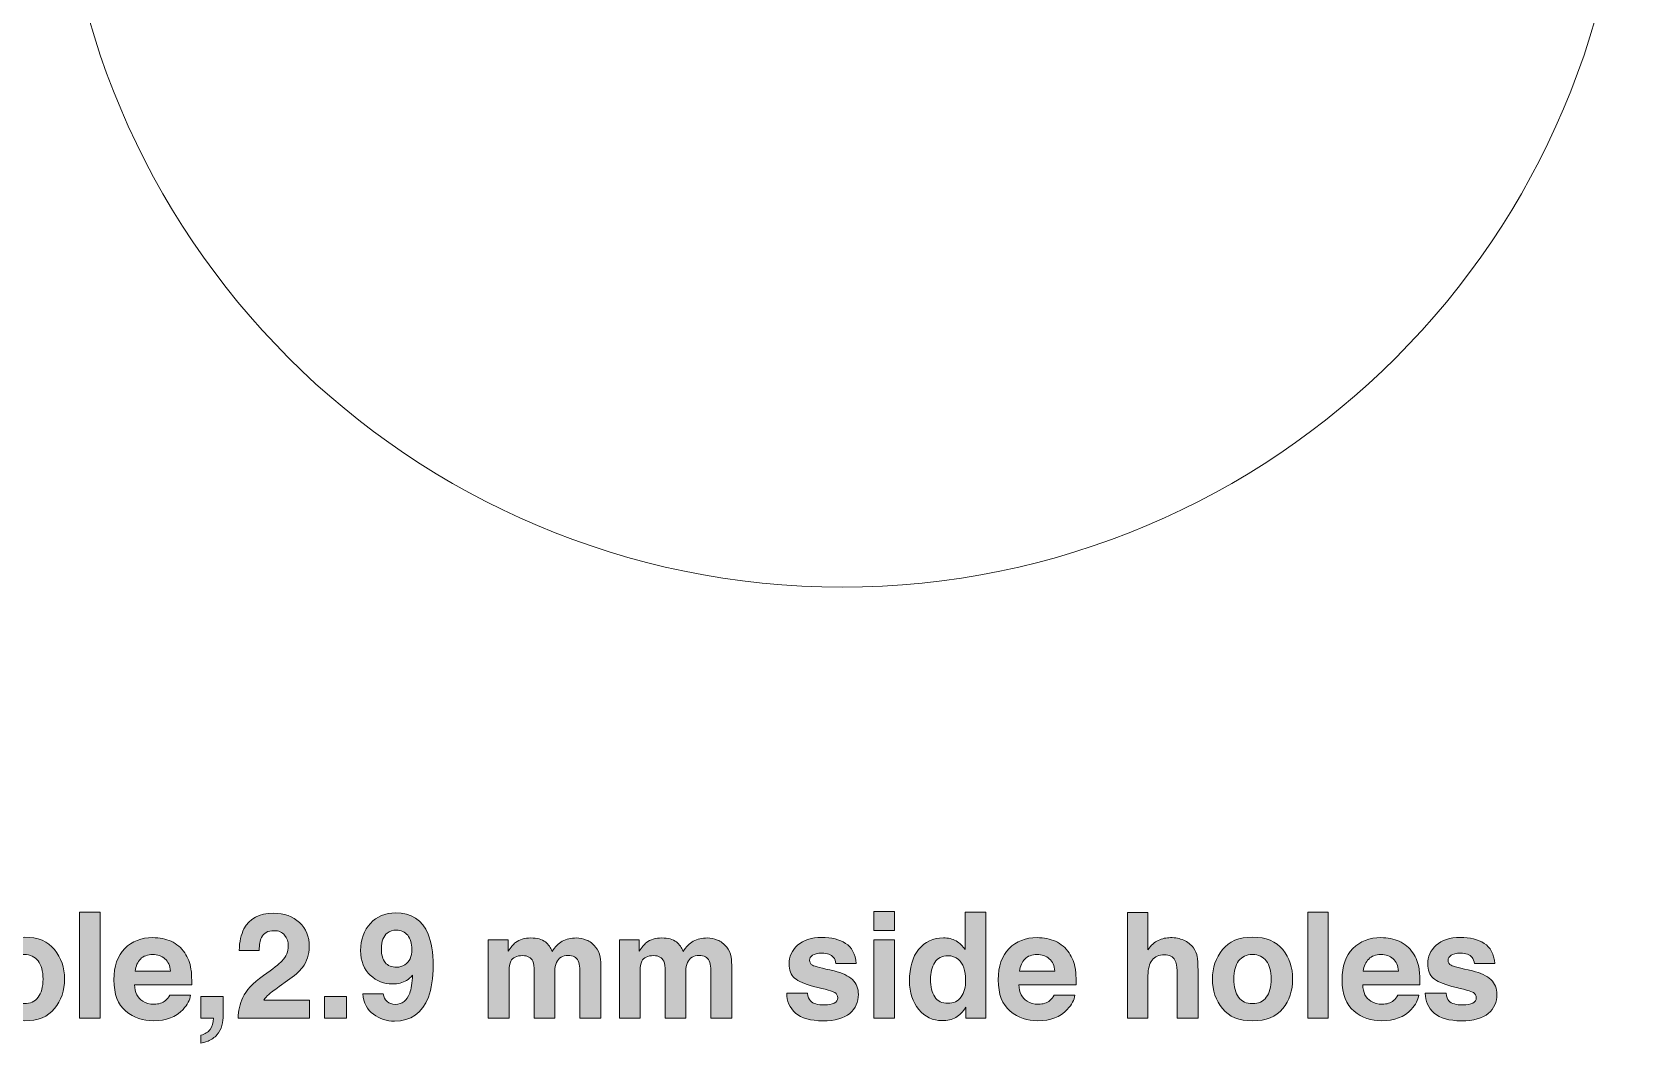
# Model space of a CAD drawing. Header units: millimetres. Extents: x 5 to 208, y 122 to 281.
# Drawn here: x 124.85 to 155.37, y 122.3 to 141.67 of the extents above; entities that cross this region are included whole.
import ezdxf

# ---------------------------------------------------------------- set-up
doc = ezdxf.new("R2010")
doc.units = ezdxf.units.MM
doc.header["$MEASUREMENT"] = 0
doc.layers.get('0').update_dxf_attribs({"lineweight": 0})

# ---------------------------------------------------------------- blocks, each defined once
blk = doc.blocks.new('Block_13')
h = blk.add_hatch(color=7)
h.dxf.hatch_style = 2
edge = h.paths.add_edge_path()
edge.add_spline(control_points=[(126.157, 122.781), (126.157, 122.781), (125.764, 122.781), (125.764, 122.781), (125.764, 122.781), (125.764, 124.812), (125.764, 124.812), (125.764, 124.812), (126.157, 124.812), (126.157, 124.812), (126.157, 124.812), (126.157, 122.781), (126.157, 122.781)], knot_values=[0, 0, 0, 0, 1, 1, 1, 2, 2, 2, 3, 3, 3, 4, 4, 4, 4], degree=3, periodic=0)
h = blk.add_hatch(color=7)
h.dxf.hatch_style = 2
edge = h.paths.add_edge_path()
edge.add_spline(control_points=[(128.891, 123.174), (128.947, 123.307), (129.079, 123.448), (129.288, 123.597), (129.469, 123.726), (129.586, 123.819), (129.639, 123.875), (129.721, 123.962), (129.762, 124.058), (129.762, 124.162), (129.762, 124.246), (129.739, 124.316), (129.692, 124.372), (129.645, 124.428), (129.578, 124.456), (129.49, 124.456), (129.371, 124.456), (129.29, 124.412), (129.247, 124.323), (129.222, 124.271), (129.207, 124.189), (129.202, 124.078), (129.202, 124.078), (128.821, 124.078), (128.821, 124.078), (128.827, 124.247), (128.858, 124.385), (128.913, 124.49), (129.018, 124.689), (129.204, 124.789), (129.472, 124.789), (129.683, 124.789), (129.852, 124.73), (129.977, 124.613), (130.102, 124.496), (130.164, 124.341), (130.164, 124.148), (130.164, 124), (130.12, 123.868), (130.032, 123.754), (129.974, 123.677), (129.878, 123.592), (129.746, 123.499), (129.746, 123.499), (129.589, 123.387), (129.589, 123.387), (129.49, 123.317), (129.423, 123.267), (129.386, 123.236), (129.35, 123.204), (129.32, 123.168), (129.295, 123.127), (129.295, 123.127), (130.167, 123.127), (130.167, 123.127), (130.167, 123.127), (130.167, 122.781), (130.167, 122.781), (130.167, 122.781), (128.799, 122.781), (128.799, 122.781), (128.802, 122.924), (128.833, 123.055), (128.891, 123.174)], knot_values=[0, 0, 0, 0, 1, 1, 1, 2, 2, 2, 3, 3, 3, 4, 4, 4, 5, 5, 5, 6, 6, 6, 7, 7, 7, 8, 8, 8, 9, 9, 9, 10, 10, 10, 11, 11, 11, 12, 12, 12, 13, 13, 13, 14, 14, 14, 15, 15, 15, 16, 16, 16, 17, 17, 17, 18, 18, 18, 19, 19, 19, 20, 20, 20, 21, 21, 21, 21], degree=3, periodic=0)
h = blk.add_hatch(color=7)
h.dxf.hatch_style = 2
edge = h.paths.add_edge_path()
edge.add_spline(control_points=[(131.994, 123.803), (132.084, 123.86), (132.128, 123.959), (132.128, 124.1), (132.128, 124.213), (132.101, 124.302), (132.049, 124.368), (131.996, 124.434), (131.924, 124.468), (131.832, 124.468), (131.765, 124.468), (131.707, 124.449), (131.659, 124.411), (131.584, 124.352), (131.546, 124.253), (131.546, 124.112), (131.546, 123.993), (131.571, 123.905), (131.619, 123.845), (131.667, 123.786), (131.741, 123.756), (131.841, 123.756), (131.895, 123.756), (131.946, 123.772), (131.994, 123.803)], knot_values=[0, 0, 0, 0, 1, 1, 1, 2, 2, 2, 3, 3, 3, 4, 4, 4, 5, 5, 5, 6, 6, 6, 7, 7, 7, 8, 8, 8, 8], degree=3, periodic=0)
edge = h.paths.add_edge_path()
edge.add_spline(control_points=[(131.334, 124.596), (131.457, 124.729), (131.618, 124.795), (131.815, 124.795), (132.119, 124.795), (132.328, 124.661), (132.441, 124.392), (132.505, 124.239), (132.537, 124.038), (132.537, 123.79), (132.537, 123.548), (132.507, 123.346), (132.445, 123.185), (132.327, 122.877), (132.111, 122.723), (131.797, 122.723), (131.647, 122.723), (131.513, 122.767), (131.394, 122.856), (131.274, 122.944), (131.206, 123.074), (131.188, 123.244), (131.188, 123.244), (131.58, 123.244), (131.58, 123.244), (131.589, 123.185), (131.614, 123.137), (131.654, 123.1), (131.694, 123.064), (131.748, 123.045), (131.815, 123.045), (131.945, 123.045), (132.036, 123.117), (132.088, 123.26), (132.117, 123.339), (132.135, 123.455), (132.142, 123.606), (132.106, 123.561), (132.068, 123.527), (132.027, 123.503), (131.954, 123.459), (131.863, 123.437), (131.756, 123.437), (131.597, 123.437), (131.456, 123.492), (131.333, 123.601), (131.21, 123.711), (131.148, 123.869), (131.148, 124.076), (131.148, 124.29), (131.21, 124.463), (131.334, 124.596)], knot_values=[0, 0, 0, 0, 1, 1, 1, 2, 2, 2, 3, 3, 3, 4, 4, 4, 5, 5, 5, 6, 6, 6, 7, 7, 7, 8, 8, 8, 9, 9, 9, 10, 10, 10, 11, 11, 11, 12, 12, 12, 13, 13, 13, 14, 14, 14, 15, 15, 15, 16, 16, 16, 17, 17, 17, 17], degree=3, periodic=0)
h = blk.add_hatch(color=7)
h.dxf.hatch_style = 2
edge = h.paths.add_edge_path()
edge.add_spline(control_points=[(140.979, 124.283), (140.979, 124.283), (141.377, 124.283), (141.377, 124.283), (141.377, 124.283), (141.377, 122.781), (141.377, 122.781), (141.377, 122.781), (140.979, 122.781), (140.979, 122.781), (140.979, 122.781), (140.979, 124.283), (140.979, 124.283)], knot_values=[0, 0, 0, 0, 1, 1, 1, 2, 2, 2, 3, 3, 3, 4, 4, 4, 4], degree=3, periodic=0)
edge = h.paths.add_edge_path()
edge.add_spline(control_points=[(141.377, 124.462), (141.377, 124.462), (140.979, 124.462), (140.979, 124.462), (140.979, 124.462), (140.979, 124.824), (140.979, 124.824), (140.979, 124.824), (141.377, 124.824), (141.377, 124.824), (141.377, 124.824), (141.377, 124.462), (141.377, 124.462)], knot_values=[0, 0, 0, 0, 1, 1, 1, 2, 2, 2, 3, 3, 3, 4, 4, 4, 4], degree=3, periodic=0)
h = blk.add_hatch(color=7)
h.dxf.hatch_style = 2
edge = h.paths.add_edge_path()
edge.add_spline(control_points=[(142.651, 123.189), (142.709, 123.271), (142.738, 123.378), (142.738, 123.51), (142.738, 123.693), (142.691, 123.825), (142.598, 123.904), (142.542, 123.951), (142.475, 123.976), (142.4, 123.976), (142.285, 123.976), (142.201, 123.932), (142.147, 123.845), (142.093, 123.759), (142.066, 123.651), (142.066, 123.522), (142.066, 123.383), (142.094, 123.272), (142.148, 123.189), (142.203, 123.106), (142.286, 123.065), (142.397, 123.065), (142.508, 123.065), (142.593, 123.106), (142.651, 123.189)], knot_values=[0, 0, 0, 0, 1, 1, 1, 2, 2, 2, 3, 3, 3, 4, 4, 4, 5, 5, 5, 6, 6, 6, 7, 7, 7, 8, 8, 8, 8], degree=3, periodic=0)
edge = h.paths.add_edge_path()
edge.add_spline(control_points=[(142.554, 124.259), (142.625, 124.219), (142.682, 124.163), (142.727, 124.093), (142.727, 124.093), (142.727, 124.809), (142.727, 124.809), (142.727, 124.809), (143.125, 124.809), (143.125, 124.809), (143.125, 124.809), (143.125, 122.781), (143.125, 122.781), (143.125, 122.781), (142.743, 122.781), (142.743, 122.781), (142.743, 122.781), (142.743, 122.989), (142.743, 122.989), (142.687, 122.9), (142.623, 122.835), (142.552, 122.795), (142.48, 122.754), (142.391, 122.734), (142.284, 122.734), (142.109, 122.734), (141.961, 122.805), (141.841, 122.947), (141.721, 123.089), (141.661, 123.271), (141.661, 123.493), (141.661, 123.75), (141.72, 123.951), (141.838, 124.098), (141.957, 124.245), (142.114, 124.319), (142.312, 124.319), (142.403, 124.319), (142.484, 124.299), (142.554, 124.259)], knot_values=[0, 0, 0, 0, 1, 1, 1, 2, 2, 2, 3, 3, 3, 4, 4, 4, 5, 5, 5, 6, 6, 6, 7, 7, 7, 8, 8, 8, 9, 9, 9, 10, 10, 10, 11, 11, 11, 12, 12, 12, 13, 13, 13, 13], degree=3, periodic=0)
h = blk.add_hatch(color=7)
h.dxf.hatch_style = 2
edge = h.paths.add_edge_path()
edge.add_spline(control_points=[(146.915, 124.275), (146.99, 124.242), (147.052, 124.193), (147.101, 124.127), (147.142, 124.071), (147.167, 124.013), (147.176, 123.954), (147.186, 123.895), (147.19, 123.798), (147.19, 123.663), (147.19, 123.663), (147.19, 122.781), (147.19, 122.781), (147.19, 122.781), (146.789, 122.781), (146.789, 122.781), (146.789, 122.781), (146.789, 123.695), (146.789, 123.695), (146.789, 123.776), (146.775, 123.842), (146.748, 123.891), (146.712, 123.961), (146.645, 123.996), (146.545, 123.996), (146.442, 123.996), (146.364, 123.961), (146.311, 123.892), (146.257, 123.823), (146.231, 123.723), (146.231, 123.595), (146.231, 123.595), (146.231, 122.781), (146.231, 122.781), (146.231, 122.781), (145.838, 122.781), (145.838, 122.781), (145.838, 122.781), (145.838, 124.805), (145.838, 124.805), (145.838, 124.805), (146.231, 124.805), (146.231, 124.805), (146.231, 124.805), (146.231, 124.089), (146.231, 124.089), (146.288, 124.176), (146.353, 124.237), (146.428, 124.271), (146.502, 124.306), (146.581, 124.323), (146.663, 124.323), (146.756, 124.323), (146.839, 124.307), (146.915, 124.275)], knot_values=[0, 0, 0, 0, 1, 1, 1, 2, 2, 2, 3, 3, 3, 4, 4, 4, 5, 5, 5, 6, 6, 6, 7, 7, 7, 8, 8, 8, 9, 9, 9, 10, 10, 10, 11, 11, 11, 12, 12, 12, 13, 13, 13, 14, 14, 14, 15, 15, 15, 16, 16, 16, 17, 17, 17, 18, 18, 18, 18], degree=3, periodic=0)
h = blk.add_hatch(color=7)
h.dxf.hatch_style = 2
edge = h.paths.add_edge_path()
edge.add_spline(control_points=[(149.684, 122.781), (149.684, 122.781), (149.291, 122.781), (149.291, 122.781), (149.291, 122.781), (149.291, 124.812), (149.291, 124.812), (149.291, 124.812), (149.684, 124.812), (149.684, 124.812), (149.684, 124.812), (149.684, 122.781), (149.684, 122.781)], knot_values=[0, 0, 0, 0, 1, 1, 1, 2, 2, 2, 3, 3, 3, 4, 4, 4, 4], degree=3, periodic=0)
h = blk.add_hatch(color=7)
h.dxf.hatch_style = 2
edge = h.paths.add_edge_path()
edge.add_spline(control_points=[(124.97, 123.181), (125.032, 123.263), (125.063, 123.379), (125.063, 123.53), (125.063, 123.68), (125.032, 123.796), (124.97, 123.877), (124.909, 123.958), (124.821, 123.999), (124.706, 123.999), (124.591, 123.999), (124.503, 123.958), (124.441, 123.877), (124.379, 123.796), (124.348, 123.68), (124.348, 123.53), (124.348, 123.379), (124.379, 123.263), (124.441, 123.181), (124.503, 123.1), (124.591, 123.059), (124.706, 123.059), (124.821, 123.059), (124.909, 123.1), (124.97, 123.181)], knot_values=[0, 0, 0, 0, 1, 1, 1, 2, 2, 2, 3, 3, 3, 4, 4, 4, 5, 5, 5, 6, 6, 6, 7, 7, 7, 8, 8, 8, 8], degree=3, periodic=0)
edge = h.paths.add_edge_path()
edge.add_spline(control_points=[(125.285, 122.964), (125.158, 122.808), (124.965, 122.73), (124.707, 122.73), (124.449, 122.73), (124.257, 122.808), (124.13, 122.964), (124.003, 123.121), (123.94, 123.309), (123.94, 123.53), (123.94, 123.746), (124.003, 123.934), (124.13, 124.093), (124.257, 124.252), (124.449, 124.331), (124.707, 124.331), (124.965, 124.331), (125.158, 124.252), (125.285, 124.093), (125.411, 123.934), (125.475, 123.746), (125.475, 123.53), (125.475, 123.309), (125.411, 123.121), (125.285, 122.964)], knot_values=[0, 0, 0, 0, 1, 1, 1, 2, 2, 2, 3, 3, 3, 4, 4, 4, 5, 5, 5, 6, 6, 6, 7, 7, 7, 8, 8, 8, 8], degree=3, periodic=0)
h = blk.add_hatch(color=7)
h.dxf.hatch_style = 2
edge = h.paths.add_edge_path()
edge.add_spline(control_points=[(126.931, 123.913), (126.876, 123.856), (126.841, 123.778), (126.827, 123.681), (126.827, 123.681), (127.503, 123.681), (127.503, 123.681), (127.496, 123.785), (127.461, 123.864), (127.399, 123.918), (127.336, 123.972), (127.258, 123.999), (127.166, 123.999), (127.065, 123.999), (126.987, 123.97), (126.931, 123.913)], knot_values=[0, 0, 0, 0, 1, 1, 1, 2, 2, 2, 3, 3, 3, 4, 4, 4, 5, 5, 5, 5], degree=3, periodic=0)
edge = h.paths.add_edge_path()
edge.add_spline(control_points=[(127.519, 124.252), (127.624, 124.205), (127.71, 124.131), (127.779, 124.03), (127.84, 123.941), (127.88, 123.837), (127.898, 123.72), (127.909, 123.651), (127.913, 123.551), (127.911, 123.422), (127.911, 123.422), (126.817, 123.422), (126.817, 123.422), (126.823, 123.271), (126.876, 123.165), (126.974, 123.105), (127.034, 123.067), (127.106, 123.048), (127.191, 123.048), (127.28, 123.048), (127.353, 123.071), (127.409, 123.117), (127.439, 123.142), (127.466, 123.176), (127.49, 123.22), (127.49, 123.22), (127.891, 123.22), (127.891, 123.22), (127.88, 123.131), (127.831, 123.041), (127.745, 122.949), (127.61, 122.803), (127.422, 122.73), (127.18, 122.73), (126.98, 122.73), (126.804, 122.791), (126.651, 122.914), (126.498, 123.038), (126.422, 123.238), (126.422, 123.516), (126.422, 123.776), (126.49, 123.976), (126.629, 124.114), (126.766, 124.253), (126.946, 124.323), (127.166, 124.323), (127.296, 124.323), (127.414, 124.299), (127.519, 124.252)], knot_values=[0, 0, 0, 0, 1, 1, 1, 2, 2, 2, 3, 3, 3, 4, 4, 4, 5, 5, 5, 6, 6, 6, 7, 7, 7, 8, 8, 8, 9, 9, 9, 10, 10, 10, 11, 11, 11, 12, 12, 12, 13, 13, 13, 14, 14, 14, 15, 15, 15, 16, 16, 16, 16], degree=3, periodic=0)
h = blk.add_hatch(color=7)
h.dxf.hatch_style = 2
edge = h.paths.add_edge_path()
edge.add_spline(control_points=[(135.475, 124.277), (135.54, 124.252), (135.598, 124.206), (135.65, 124.142), (135.693, 124.09), (135.721, 124.026), (135.736, 123.949), (135.745, 123.899), (135.75, 123.825), (135.75, 123.728), (135.75, 123.728), (135.747, 122.781), (135.747, 122.781), (135.747, 122.781), (135.344, 122.781), (135.344, 122.781), (135.344, 122.781), (135.344, 123.737), (135.344, 123.737), (135.344, 123.794), (135.335, 123.841), (135.317, 123.878), (135.282, 123.947), (135.218, 123.982), (135.124, 123.982), (135.015, 123.982), (134.941, 123.937), (134.899, 123.847), (134.878, 123.8), (134.868, 123.742), (134.868, 123.675), (134.868, 123.675), (134.868, 122.781), (134.868, 122.781), (134.868, 122.781), (134.472, 122.781), (134.472, 122.781), (134.472, 122.781), (134.472, 123.675), (134.472, 123.675), (134.472, 123.764), (134.463, 123.829), (134.445, 123.869), (134.411, 123.942), (134.347, 123.978), (134.25, 123.978), (134.138, 123.978), (134.063, 123.942), (134.024, 123.869), (134.003, 123.828), (133.993, 123.766), (133.993, 123.685), (133.993, 123.685), (133.993, 122.781), (133.993, 122.781), (133.993, 122.781), (133.594, 122.781), (133.594, 122.781), (133.594, 122.781), (133.594, 124.28), (133.594, 124.28), (133.594, 124.28), (133.976, 124.28), (133.976, 124.28), (133.976, 124.28), (133.976, 124.061), (133.976, 124.061), (134.025, 124.139), (134.071, 124.195), (134.114, 124.228), (134.19, 124.286), (134.289, 124.316), (134.41, 124.316), (134.525, 124.316), (134.618, 124.29), (134.688, 124.24), (134.745, 124.193), (134.789, 124.133), (134.818, 124.06), (134.869, 124.148), (134.933, 124.213), (135.01, 124.254), (135.09, 124.295), (135.18, 124.316), (135.28, 124.316), (135.346, 124.316), (135.411, 124.303), (135.475, 124.277)], knot_values=[0, 0, 0, 0, 1, 1, 1, 2, 2, 2, 3, 3, 3, 4, 4, 4, 5, 5, 5, 6, 6, 6, 7, 7, 7, 8, 8, 8, 9, 9, 9, 10, 10, 10, 11, 11, 11, 12, 12, 12, 13, 13, 13, 14, 14, 14, 15, 15, 15, 16, 16, 16, 17, 17, 17, 18, 18, 18, 19, 19, 19, 20, 20, 20, 21, 21, 21, 22, 22, 22, 23, 23, 23, 24, 24, 24, 25, 25, 25, 26, 26, 26, 27, 27, 27, 28, 28, 28, 29, 29, 29, 29], degree=3, periodic=0)
h = blk.add_hatch(color=7)
h.dxf.hatch_style = 2
edge = h.paths.add_edge_path()
edge.add_spline(control_points=[(137.985, 124.277), (138.049, 124.252), (138.107, 124.206), (138.16, 124.142), (138.202, 124.09), (138.23, 124.026), (138.245, 123.949), (138.254, 123.899), (138.259, 123.825), (138.259, 123.728), (138.259, 123.728), (138.256, 122.781), (138.256, 122.781), (138.256, 122.781), (137.854, 122.781), (137.854, 122.781), (137.854, 122.781), (137.854, 123.737), (137.854, 123.737), (137.854, 123.794), (137.844, 123.841), (137.826, 123.878), (137.791, 123.947), (137.727, 123.982), (137.633, 123.982), (137.525, 123.982), (137.45, 123.937), (137.409, 123.847), (137.388, 123.8), (137.377, 123.742), (137.377, 123.675), (137.377, 123.675), (137.377, 122.781), (137.377, 122.781), (137.377, 122.781), (136.981, 122.781), (136.981, 122.781), (136.981, 122.781), (136.981, 123.675), (136.981, 123.675), (136.981, 123.764), (136.972, 123.829), (136.954, 123.869), (136.921, 123.942), (136.856, 123.978), (136.76, 123.978), (136.648, 123.978), (136.572, 123.942), (136.534, 123.869), (136.513, 123.828), (136.502, 123.766), (136.502, 123.685), (136.502, 123.685), (136.502, 122.781), (136.502, 122.781), (136.502, 122.781), (136.104, 122.781), (136.104, 122.781), (136.104, 122.781), (136.104, 124.28), (136.104, 124.28), (136.104, 124.28), (136.485, 124.28), (136.485, 124.28), (136.485, 124.28), (136.485, 124.061), (136.485, 124.061), (136.534, 124.139), (136.58, 124.195), (136.623, 124.228), (136.699, 124.286), (136.798, 124.316), (136.919, 124.316), (137.034, 124.316), (137.127, 124.29), (137.198, 124.24), (137.255, 124.193), (137.298, 124.133), (137.327, 124.06), (137.379, 124.148), (137.443, 124.213), (137.519, 124.254), (137.6, 124.295), (137.69, 124.316), (137.789, 124.316), (137.855, 124.316), (137.92, 124.303), (137.985, 124.277)], knot_values=[0, 0, 0, 0, 1, 1, 1, 2, 2, 2, 3, 3, 3, 4, 4, 4, 5, 5, 5, 6, 6, 6, 7, 7, 7, 8, 8, 8, 9, 9, 9, 10, 10, 10, 11, 11, 11, 12, 12, 12, 13, 13, 13, 14, 14, 14, 15, 15, 15, 16, 16, 16, 17, 17, 17, 18, 18, 18, 19, 19, 19, 20, 20, 20, 21, 21, 21, 22, 22, 22, 23, 23, 23, 24, 24, 24, 25, 25, 25, 26, 26, 26, 27, 27, 27, 28, 28, 28, 29, 29, 29, 29], degree=3, periodic=0)
h = blk.add_hatch(color=7)
h.dxf.hatch_style = 2
edge = h.paths.add_edge_path()
edge.add_spline(control_points=[(139.709, 123.26), (139.717, 123.19), (139.735, 123.141), (139.763, 123.112), (139.812, 123.059), (139.902, 123.033), (140.034, 123.033), (140.112, 123.033), (140.173, 123.044), (140.219, 123.067), (140.265, 123.09), (140.287, 123.125), (140.287, 123.171), (140.287, 123.215), (140.269, 123.248), (140.232, 123.271), (140.195, 123.294), (140.058, 123.334), (139.821, 123.39), (139.651, 123.432), (139.531, 123.485), (139.461, 123.548), (139.391, 123.611), (139.356, 123.701), (139.356, 123.818), (139.356, 123.957), (139.41, 124.076), (139.519, 124.176), (139.629, 124.276), (139.782, 124.326), (139.98, 124.326), (140.168, 124.326), (140.321, 124.288), (140.439, 124.213), (140.557, 124.138), (140.625, 124.009), (140.643, 123.825), (140.643, 123.825), (140.25, 123.825), (140.25, 123.825), (140.245, 123.876), (140.23, 123.916), (140.207, 123.945), (140.164, 123.998), (140.09, 124.025), (139.986, 124.025), (139.901, 124.025), (139.84, 124.012), (139.803, 123.985), (139.767, 123.958), (139.749, 123.927), (139.749, 123.891), (139.749, 123.846), (139.768, 123.814), (139.806, 123.794), (139.845, 123.772), (139.982, 123.736), (140.217, 123.685), (140.373, 123.648), (140.49, 123.592), (140.569, 123.518), (140.646, 123.443), (140.684, 123.349), (140.684, 123.236), (140.684, 123.087), (140.629, 122.965), (140.518, 122.871), (140.407, 122.777), (140.235, 122.73), (140.004, 122.73), (139.767, 122.73), (139.592, 122.779), (139.48, 122.879), (139.367, 122.979), (139.31, 123.106), (139.31, 123.26), (139.31, 123.26), (139.709, 123.26), (139.709, 123.26)], knot_values=[0, 0, 0, 0, 1, 1, 1, 2, 2, 2, 3, 3, 3, 4, 4, 4, 5, 5, 5, 6, 6, 6, 7, 7, 7, 8, 8, 8, 9, 9, 9, 10, 10, 10, 11, 11, 11, 12, 12, 12, 13, 13, 13, 14, 14, 14, 15, 15, 15, 16, 16, 16, 17, 17, 17, 18, 18, 18, 19, 19, 19, 20, 20, 20, 21, 21, 21, 22, 22, 22, 23, 23, 23, 24, 24, 24, 25, 25, 25, 26, 26, 26, 26], degree=3, periodic=0)
h = blk.add_hatch(color=7)
h.dxf.hatch_style = 2
edge = h.paths.add_edge_path()
edge.add_spline(control_points=[(143.873, 123.913), (143.818, 123.856), (143.782, 123.778), (143.768, 123.681), (143.768, 123.681), (144.445, 123.681), (144.445, 123.681), (144.438, 123.785), (144.403, 123.864), (144.34, 123.918), (144.278, 123.972), (144.2, 123.999), (144.107, 123.999), (144.007, 123.999), (143.929, 123.97), (143.873, 123.913)], knot_values=[0, 0, 0, 0, 1, 1, 1, 2, 2, 2, 3, 3, 3, 4, 4, 4, 5, 5, 5, 5], degree=3, periodic=0)
edge = h.paths.add_edge_path()
edge.add_spline(control_points=[(144.46, 124.252), (144.565, 124.205), (144.652, 124.131), (144.72, 124.03), (144.782, 123.941), (144.821, 123.837), (144.84, 123.72), (144.85, 123.651), (144.855, 123.551), (144.853, 123.422), (144.853, 123.422), (143.759, 123.422), (143.759, 123.422), (143.765, 123.271), (143.817, 123.165), (143.916, 123.105), (143.976, 123.067), (144.048, 123.048), (144.132, 123.048), (144.222, 123.048), (144.294, 123.071), (144.351, 123.117), (144.381, 123.142), (144.408, 123.176), (144.431, 123.22), (144.431, 123.22), (144.832, 123.22), (144.832, 123.22), (144.821, 123.131), (144.773, 123.041), (144.686, 122.949), (144.552, 122.803), (144.364, 122.73), (144.121, 122.73), (143.922, 122.73), (143.745, 122.791), (143.592, 122.914), (143.44, 123.038), (143.363, 123.238), (143.363, 123.516), (143.363, 123.776), (143.432, 123.976), (143.57, 124.114), (143.708, 124.253), (143.887, 124.323), (144.107, 124.323), (144.238, 124.323), (144.356, 124.299), (144.46, 124.252)], knot_values=[0, 0, 0, 0, 1, 1, 1, 2, 2, 2, 3, 3, 3, 4, 4, 4, 5, 5, 5, 6, 6, 6, 7, 7, 7, 8, 8, 8, 9, 9, 9, 10, 10, 10, 11, 11, 11, 12, 12, 12, 13, 13, 13, 14, 14, 14, 15, 15, 15, 16, 16, 16, 16], degree=3, periodic=0)
h = blk.add_hatch(color=7)
h.dxf.hatch_style = 2
edge = h.paths.add_edge_path()
edge.add_spline(control_points=[(148.498, 123.181), (148.559, 123.263), (148.59, 123.379), (148.59, 123.53), (148.59, 123.68), (148.559, 123.796), (148.498, 123.877), (148.436, 123.958), (148.348, 123.999), (148.233, 123.999), (148.118, 123.999), (148.03, 123.958), (147.968, 123.877), (147.906, 123.796), (147.875, 123.68), (147.875, 123.53), (147.875, 123.379), (147.906, 123.263), (147.968, 123.181), (148.03, 123.1), (148.118, 123.059), (148.233, 123.059), (148.348, 123.059), (148.436, 123.1), (148.498, 123.181)], knot_values=[0, 0, 0, 0, 1, 1, 1, 2, 2, 2, 3, 3, 3, 4, 4, 4, 5, 5, 5, 6, 6, 6, 7, 7, 7, 8, 8, 8, 8], degree=3, periodic=0)
edge = h.paths.add_edge_path()
edge.add_spline(control_points=[(148.812, 122.964), (148.685, 122.808), (148.493, 122.73), (148.235, 122.73), (147.976, 122.73), (147.784, 122.808), (147.657, 122.964), (147.53, 123.121), (147.467, 123.309), (147.467, 123.53), (147.467, 123.746), (147.53, 123.934), (147.657, 124.093), (147.784, 124.252), (147.976, 124.331), (148.235, 124.331), (148.493, 124.331), (148.685, 124.252), (148.812, 124.093), (148.939, 123.934), (149.002, 123.746), (149.002, 123.53), (149.002, 123.309), (148.939, 123.121), (148.812, 122.964)], knot_values=[0, 0, 0, 0, 1, 1, 1, 2, 2, 2, 3, 3, 3, 4, 4, 4, 5, 5, 5, 6, 6, 6, 7, 7, 7, 8, 8, 8, 8], degree=3, periodic=0)
h = blk.add_hatch(color=7)
h.dxf.hatch_style = 2
edge = h.paths.add_edge_path()
edge.add_spline(control_points=[(150.459, 123.913), (150.403, 123.856), (150.368, 123.778), (150.354, 123.681), (150.354, 123.681), (151.031, 123.681), (151.031, 123.681), (151.023, 123.785), (150.989, 123.864), (150.926, 123.918), (150.863, 123.972), (150.786, 123.999), (150.693, 123.999), (150.592, 123.999), (150.514, 123.97), (150.459, 123.913)], knot_values=[0, 0, 0, 0, 1, 1, 1, 2, 2, 2, 3, 3, 3, 4, 4, 4, 5, 5, 5, 5], degree=3, periodic=0)
edge = h.paths.add_edge_path()
edge.add_spline(control_points=[(151.046, 124.252), (151.151, 124.205), (151.237, 124.131), (151.306, 124.03), (151.367, 123.941), (151.407, 123.837), (151.425, 123.72), (151.436, 123.651), (151.44, 123.551), (151.438, 123.422), (151.438, 123.422), (150.344, 123.422), (150.344, 123.422), (150.351, 123.271), (150.403, 123.165), (150.501, 123.105), (150.561, 123.067), (150.634, 123.048), (150.718, 123.048), (150.807, 123.048), (150.88, 123.071), (150.936, 123.117), (150.966, 123.142), (150.993, 123.176), (151.017, 123.22), (151.017, 123.22), (151.418, 123.22), (151.418, 123.22), (151.407, 123.131), (151.359, 123.041), (151.272, 122.949), (151.138, 122.803), (150.949, 122.73), (150.707, 122.73), (150.507, 122.73), (150.331, 122.791), (150.178, 122.914), (150.025, 123.038), (149.949, 123.238), (149.949, 123.516), (149.949, 123.776), (150.018, 123.976), (150.156, 124.114), (150.294, 124.253), (150.473, 124.323), (150.693, 124.323), (150.824, 124.323), (150.941, 124.299), (151.046, 124.252)], knot_values=[0, 0, 0, 0, 1, 1, 1, 2, 2, 2, 3, 3, 3, 4, 4, 4, 5, 5, 5, 6, 6, 6, 7, 7, 7, 8, 8, 8, 9, 9, 9, 10, 10, 10, 11, 11, 11, 12, 12, 12, 13, 13, 13, 14, 14, 14, 15, 15, 15, 16, 16, 16, 16], degree=3, periodic=0)
h = blk.add_hatch(color=7)
h.dxf.hatch_style = 2
edge = h.paths.add_edge_path()
edge.add_spline(control_points=[(151.941, 123.26), (151.95, 123.19), (151.968, 123.141), (151.996, 123.112), (152.044, 123.059), (152.135, 123.033), (152.267, 123.033), (152.345, 123.033), (152.406, 123.044), (152.452, 123.067), (152.497, 123.09), (152.52, 123.125), (152.52, 123.171), (152.52, 123.215), (152.502, 123.248), (152.465, 123.271), (152.428, 123.294), (152.291, 123.334), (152.054, 123.39), (151.884, 123.432), (151.763, 123.485), (151.693, 123.548), (151.623, 123.611), (151.589, 123.701), (151.589, 123.818), (151.589, 123.957), (151.643, 124.076), (151.752, 124.176), (151.862, 124.276), (152.015, 124.326), (152.213, 124.326), (152.401, 124.326), (152.554, 124.288), (152.672, 124.213), (152.79, 124.138), (152.858, 124.009), (152.876, 123.825), (152.876, 123.825), (152.483, 123.825), (152.483, 123.825), (152.478, 123.876), (152.463, 123.916), (152.44, 123.945), (152.397, 123.998), (152.323, 124.025), (152.219, 124.025), (152.133, 124.025), (152.072, 124.012), (152.036, 123.985), (152, 123.958), (151.981, 123.927), (151.981, 123.891), (151.981, 123.846), (152.001, 123.814), (152.039, 123.794), (152.078, 123.772), (152.215, 123.736), (152.45, 123.685), (152.606, 123.648), (152.723, 123.592), (152.801, 123.518), (152.879, 123.443), (152.917, 123.349), (152.917, 123.236), (152.917, 123.087), (152.862, 122.965), (152.751, 122.871), (152.64, 122.777), (152.468, 122.73), (152.236, 122.73), (152, 122.73), (151.825, 122.779), (151.712, 122.879), (151.6, 122.979), (151.543, 123.106), (151.543, 123.26), (151.543, 123.26), (151.941, 123.26), (151.941, 123.26)], knot_values=[0, 0, 0, 0, 1, 1, 1, 2, 2, 2, 3, 3, 3, 4, 4, 4, 5, 5, 5, 6, 6, 6, 7, 7, 7, 8, 8, 8, 9, 9, 9, 10, 10, 10, 11, 11, 11, 12, 12, 12, 13, 13, 13, 14, 14, 14, 15, 15, 15, 16, 16, 16, 17, 17, 17, 18, 18, 18, 19, 19, 19, 20, 20, 20, 21, 21, 21, 22, 22, 22, 23, 23, 23, 24, 24, 24, 25, 25, 25, 26, 26, 26, 26], degree=3, periodic=0)
h = blk.add_hatch(color=7)
h.dxf.hatch_style = 2
edge = h.paths.add_edge_path()
edge.add_spline(control_points=[(128.089, 122.454), (128.168, 122.476), (128.226, 122.513), (128.263, 122.564), (128.301, 122.616), (128.322, 122.688), (128.327, 122.781), (128.327, 122.781), (128.089, 122.781), (128.089, 122.781), (128.089, 122.781), (128.089, 123.193), (128.089, 123.193), (128.089, 123.193), (128.513, 123.193), (128.513, 123.193), (128.513, 123.193), (128.513, 122.836), (128.513, 122.836), (128.513, 122.774), (128.505, 122.708), (128.489, 122.64), (128.472, 122.572), (128.441, 122.513), (128.396, 122.464), (128.348, 122.41), (128.291, 122.37), (128.225, 122.343), (128.159, 122.316), (128.114, 122.303), (128.089, 122.303), (128.089, 122.303), (128.089, 122.454), (128.089, 122.454)], knot_values=[0, 0, 0, 0, 1, 1, 1, 2, 2, 2, 3, 3, 3, 4, 4, 4, 5, 5, 5, 6, 6, 6, 7, 7, 7, 8, 8, 8, 9, 9, 9, 10, 10, 10, 11, 11, 11, 11], degree=3, periodic=0)
h = blk.add_hatch(color=7)
h.dxf.hatch_style = 2
edge = h.paths.add_edge_path()
edge.add_spline(control_points=[(130.456, 123.193), (130.456, 123.193), (130.874, 123.193), (130.874, 123.193), (130.874, 123.193), (130.874, 122.781), (130.874, 122.781), (130.874, 122.781), (130.456, 122.781), (130.456, 122.781), (130.456, 122.781), (130.456, 123.193), (130.456, 123.193)], knot_values=[0, 0, 0, 0, 1, 1, 1, 2, 2, 2, 3, 3, 3, 4, 4, 4, 4], degree=3, periodic=0)
for points, knots in [([(126.157, 122.781), (126.157, 122.781), (125.764, 122.781), (125.764, 122.781), (125.764, 122.781), (125.764, 124.812), (125.764, 124.812), (125.764, 124.812), (126.157, 124.812), (126.157, 124.812), (126.157, 124.812), (126.157, 122.781), (126.157, 122.781)], [0, 0, 0, 0, 1, 1, 1, 2, 2, 2, 3, 3, 3, 4, 4, 4, 4]), ([(128.891, 123.174), (128.947, 123.307), (129.079, 123.448), (129.288, 123.597), (129.469, 123.726), (129.586, 123.819), (129.639, 123.875), (129.721, 123.962), (129.762, 124.058), (129.762, 124.162), (129.762, 124.246), (129.739, 124.316), (129.692, 124.372), (129.645, 124.428), (129.578, 124.456), (129.49, 124.456), (129.371, 124.456), (129.29, 124.412), (129.247, 124.323), (129.222, 124.271), (129.207, 124.189), (129.202, 124.078), (129.202, 124.078), (128.821, 124.078), (128.821, 124.078), (128.827, 124.247), (128.858, 124.385), (128.913, 124.49), (129.018, 124.689), (129.204, 124.789), (129.472, 124.789), (129.683, 124.789), (129.852, 124.73), (129.977, 124.613), (130.102, 124.496), (130.164, 124.341), (130.164, 124.148), (130.164, 124), (130.12, 123.868), (130.032, 123.754), (129.974, 123.677), (129.878, 123.592), (129.746, 123.499), (129.746, 123.499), (129.589, 123.387), (129.589, 123.387), (129.49, 123.317), (129.423, 123.267), (129.386, 123.236), (129.35, 123.204), (129.32, 123.168), (129.295, 123.127), (129.295, 123.127), (130.167, 123.127), (130.167, 123.127), (130.167, 123.127), (130.167, 122.781), (130.167, 122.781), (130.167, 122.781), (128.799, 122.781), (128.799, 122.781), (128.802, 122.924), (128.833, 123.055), (128.891, 123.174)], [0, 0, 0, 0, 1, 1, 1, 2, 2, 2, 3, 3, 3, 4, 4, 4, 5, 5, 5, 6, 6, 6, 7, 7, 7, 8, 8, 8, 9, 9, 9, 10, 10, 10, 11, 11, 11, 12, 12, 12, 13, 13, 13, 14, 14, 14, 15, 15, 15, 16, 16, 16, 17, 17, 17, 18, 18, 18, 19, 19, 19, 20, 20, 20, 21, 21, 21, 21]), ([(131.334, 124.596), (131.457, 124.729), (131.618, 124.795), (131.815, 124.795), (132.119, 124.795), (132.328, 124.661), (132.441, 124.392), (132.505, 124.239), (132.537, 124.038), (132.537, 123.79), (132.537, 123.548), (132.507, 123.346), (132.445, 123.185), (132.327, 122.877), (132.111, 122.723), (131.797, 122.723), (131.647, 122.723), (131.513, 122.767), (131.394, 122.856), (131.274, 122.944), (131.206, 123.074), (131.188, 123.244), (131.188, 123.244), (131.58, 123.244), (131.58, 123.244), (131.589, 123.185), (131.614, 123.137), (131.654, 123.1), (131.694, 123.064), (131.748, 123.045), (131.815, 123.045), (131.945, 123.045), (132.036, 123.117), (132.088, 123.26), (132.117, 123.339), (132.135, 123.455), (132.142, 123.606), (132.106, 123.561), (132.068, 123.527), (132.027, 123.503), (131.954, 123.459), (131.863, 123.437), (131.756, 123.437), (131.597, 123.437), (131.456, 123.492), (131.333, 123.601), (131.21, 123.711), (131.148, 123.869), (131.148, 124.076), (131.148, 124.29), (131.21, 124.463), (131.334, 124.596)], [0, 0, 0, 0, 1, 1, 1, 2, 2, 2, 3, 3, 3, 4, 4, 4, 5, 5, 5, 6, 6, 6, 7, 7, 7, 8, 8, 8, 9, 9, 9, 10, 10, 10, 11, 11, 11, 12, 12, 12, 13, 13, 13, 14, 14, 14, 15, 15, 15, 16, 16, 16, 17, 17, 17, 17]), ([(141.377, 124.462), (141.377, 124.462), (140.979, 124.462), (140.979, 124.462), (140.979, 124.462), (140.979, 124.824), (140.979, 124.824), (140.979, 124.824), (141.377, 124.824), (141.377, 124.824), (141.377, 124.824), (141.377, 124.462), (141.377, 124.462)], [0, 0, 0, 0, 1, 1, 1, 2, 2, 2, 3, 3, 3, 4, 4, 4, 4]), ([(142.554, 124.259), (142.625, 124.219), (142.682, 124.163), (142.727, 124.093), (142.727, 124.093), (142.727, 124.809), (142.727, 124.809), (142.727, 124.809), (143.125, 124.809), (143.125, 124.809), (143.125, 124.809), (143.125, 122.781), (143.125, 122.781), (143.125, 122.781), (142.743, 122.781), (142.743, 122.781), (142.743, 122.781), (142.743, 122.989), (142.743, 122.989), (142.687, 122.9), (142.623, 122.835), (142.552, 122.795), (142.48, 122.754), (142.391, 122.734), (142.284, 122.734), (142.109, 122.734), (141.961, 122.805), (141.841, 122.947), (141.721, 123.089), (141.661, 123.271), (141.661, 123.493), (141.661, 123.75), (141.72, 123.951), (141.838, 124.098), (141.957, 124.245), (142.114, 124.319), (142.312, 124.319), (142.403, 124.319), (142.484, 124.299), (142.554, 124.259)], [0, 0, 0, 0, 1, 1, 1, 2, 2, 2, 3, 3, 3, 4, 4, 4, 5, 5, 5, 6, 6, 6, 7, 7, 7, 8, 8, 8, 9, 9, 9, 10, 10, 10, 11, 11, 11, 12, 12, 12, 13, 13, 13, 13]), ([(146.915, 124.275), (146.99, 124.242), (147.052, 124.193), (147.101, 124.127), (147.142, 124.071), (147.167, 124.013), (147.176, 123.954), (147.186, 123.895), (147.19, 123.798), (147.19, 123.663), (147.19, 123.663), (147.19, 122.781), (147.19, 122.781), (147.19, 122.781), (146.789, 122.781), (146.789, 122.781), (146.789, 122.781), (146.789, 123.695), (146.789, 123.695), (146.789, 123.776), (146.775, 123.842), (146.748, 123.891), (146.712, 123.961), (146.645, 123.996), (146.545, 123.996), (146.442, 123.996), (146.364, 123.961), (146.311, 123.892), (146.257, 123.823), (146.231, 123.723), (146.231, 123.595), (146.231, 123.595), (146.231, 122.781), (146.231, 122.781), (146.231, 122.781), (145.838, 122.781), (145.838, 122.781), (145.838, 122.781), (145.838, 124.805), (145.838, 124.805), (145.838, 124.805), (146.231, 124.805), (146.231, 124.805), (146.231, 124.805), (146.231, 124.089), (146.231, 124.089), (146.288, 124.176), (146.353, 124.237), (146.428, 124.271), (146.502, 124.306), (146.581, 124.323), (146.663, 124.323), (146.756, 124.323), (146.839, 124.307), (146.915, 124.275)], [0, 0, 0, 0, 1, 1, 1, 2, 2, 2, 3, 3, 3, 4, 4, 4, 5, 5, 5, 6, 6, 6, 7, 7, 7, 8, 8, 8, 9, 9, 9, 10, 10, 10, 11, 11, 11, 12, 12, 12, 13, 13, 13, 14, 14, 14, 15, 15, 15, 16, 16, 16, 17, 17, 17, 18, 18, 18, 18]), ([(149.684, 122.781), (149.684, 122.781), (149.291, 122.781), (149.291, 122.781), (149.291, 122.781), (149.291, 124.812), (149.291, 124.812), (149.291, 124.812), (149.684, 124.812), (149.684, 124.812), (149.684, 124.812), (149.684, 122.781), (149.684, 122.781)], [0, 0, 0, 0, 1, 1, 1, 2, 2, 2, 3, 3, 3, 4, 4, 4, 4]), ([(125.285, 122.964), (125.158, 122.808), (124.965, 122.73), (124.707, 122.73), (124.449, 122.73), (124.257, 122.808), (124.13, 122.964), (124.003, 123.121), (123.94, 123.309), (123.94, 123.53), (123.94, 123.746), (124.003, 123.934), (124.13, 124.093), (124.257, 124.252), (124.449, 124.331), (124.707, 124.331), (124.965, 124.331), (125.158, 124.252), (125.285, 124.093), (125.411, 123.934), (125.475, 123.746), (125.475, 123.53), (125.475, 123.309), (125.411, 123.121), (125.285, 122.964)], [0, 0, 0, 0, 1, 1, 1, 2, 2, 2, 3, 3, 3, 4, 4, 4, 5, 5, 5, 6, 6, 6, 7, 7, 7, 8, 8, 8, 8]), ([(127.519, 124.252), (127.624, 124.205), (127.71, 124.131), (127.779, 124.03), (127.84, 123.941), (127.88, 123.837), (127.898, 123.72), (127.909, 123.651), (127.913, 123.551), (127.911, 123.422), (127.911, 123.422), (126.817, 123.422), (126.817, 123.422), (126.823, 123.271), (126.876, 123.165), (126.974, 123.105), (127.034, 123.067), (127.106, 123.048), (127.191, 123.048), (127.28, 123.048), (127.353, 123.071), (127.409, 123.117), (127.439, 123.142), (127.466, 123.176), (127.49, 123.22), (127.49, 123.22), (127.891, 123.22), (127.891, 123.22), (127.88, 123.131), (127.831, 123.041), (127.745, 122.949), (127.61, 122.803), (127.422, 122.73), (127.18, 122.73), (126.98, 122.73), (126.804, 122.791), (126.651, 122.914), (126.498, 123.038), (126.422, 123.238), (126.422, 123.516), (126.422, 123.776), (126.49, 123.976), (126.629, 124.114), (126.766, 124.253), (126.946, 124.323), (127.166, 124.323), (127.296, 124.323), (127.414, 124.299), (127.519, 124.252)], [0, 0, 0, 0, 1, 1, 1, 2, 2, 2, 3, 3, 3, 4, 4, 4, 5, 5, 5, 6, 6, 6, 7, 7, 7, 8, 8, 8, 9, 9, 9, 10, 10, 10, 11, 11, 11, 12, 12, 12, 13, 13, 13, 14, 14, 14, 15, 15, 15, 16, 16, 16, 16]), ([(131.994, 123.803), (132.084, 123.86), (132.128, 123.959), (132.128, 124.1), (132.128, 124.213), (132.101, 124.302), (132.049, 124.368), (131.996, 124.434), (131.924, 124.468), (131.832, 124.468), (131.765, 124.468), (131.707, 124.449), (131.659, 124.411), (131.584, 124.352), (131.546, 124.253), (131.546, 124.112), (131.546, 123.993), (131.571, 123.905), (131.619, 123.845), (131.667, 123.786), (131.741, 123.756), (131.841, 123.756), (131.895, 123.756), (131.946, 123.772), (131.994, 123.803)], [0, 0, 0, 0, 1, 1, 1, 2, 2, 2, 3, 3, 3, 4, 4, 4, 5, 5, 5, 6, 6, 6, 7, 7, 7, 8, 8, 8, 8]), ([(135.475, 124.277), (135.54, 124.252), (135.598, 124.206), (135.65, 124.142), (135.693, 124.09), (135.721, 124.026), (135.736, 123.949), (135.745, 123.899), (135.75, 123.825), (135.75, 123.728), (135.75, 123.728), (135.747, 122.781), (135.747, 122.781), (135.747, 122.781), (135.344, 122.781), (135.344, 122.781), (135.344, 122.781), (135.344, 123.737), (135.344, 123.737), (135.344, 123.794), (135.335, 123.841), (135.317, 123.878), (135.282, 123.947), (135.218, 123.982), (135.124, 123.982), (135.015, 123.982), (134.941, 123.937), (134.899, 123.847), (134.878, 123.8), (134.868, 123.742), (134.868, 123.675), (134.868, 123.675), (134.868, 122.781), (134.868, 122.781), (134.868, 122.781), (134.472, 122.781), (134.472, 122.781), (134.472, 122.781), (134.472, 123.675), (134.472, 123.675), (134.472, 123.764), (134.463, 123.829), (134.445, 123.869), (134.411, 123.942), (134.347, 123.978), (134.25, 123.978), (134.138, 123.978), (134.063, 123.942), (134.024, 123.869), (134.003, 123.828), (133.993, 123.766), (133.993, 123.685), (133.993, 123.685), (133.993, 122.781), (133.993, 122.781), (133.993, 122.781), (133.594, 122.781), (133.594, 122.781), (133.594, 122.781), (133.594, 124.28), (133.594, 124.28), (133.594, 124.28), (133.976, 124.28), (133.976, 124.28), (133.976, 124.28), (133.976, 124.061), (133.976, 124.061), (134.025, 124.139), (134.071, 124.195), (134.114, 124.228), (134.19, 124.286), (134.289, 124.316), (134.41, 124.316), (134.525, 124.316), (134.618, 124.29), (134.688, 124.24), (134.745, 124.193), (134.789, 124.133), (134.818, 124.06), (134.869, 124.148), (134.933, 124.213), (135.01, 124.254), (135.09, 124.295), (135.18, 124.316), (135.28, 124.316), (135.346, 124.316), (135.411, 124.303), (135.475, 124.277)], [0, 0, 0, 0, 1, 1, 1, 2, 2, 2, 3, 3, 3, 4, 4, 4, 5, 5, 5, 6, 6, 6, 7, 7, 7, 8, 8, 8, 9, 9, 9, 10, 10, 10, 11, 11, 11, 12, 12, 12, 13, 13, 13, 14, 14, 14, 15, 15, 15, 16, 16, 16, 17, 17, 17, 18, 18, 18, 19, 19, 19, 20, 20, 20, 21, 21, 21, 22, 22, 22, 23, 23, 23, 24, 24, 24, 25, 25, 25, 26, 26, 26, 27, 27, 27, 28, 28, 28, 29, 29, 29, 29]), ([(137.985, 124.277), (138.049, 124.252), (138.107, 124.206), (138.16, 124.142), (138.202, 124.09), (138.23, 124.026), (138.245, 123.949), (138.254, 123.899), (138.259, 123.825), (138.259, 123.728), (138.259, 123.728), (138.256, 122.781), (138.256, 122.781), (138.256, 122.781), (137.854, 122.781), (137.854, 122.781), (137.854, 122.781), (137.854, 123.737), (137.854, 123.737), (137.854, 123.794), (137.844, 123.841), (137.826, 123.878), (137.791, 123.947), (137.727, 123.982), (137.633, 123.982), (137.525, 123.982), (137.45, 123.937), (137.409, 123.847), (137.388, 123.8), (137.377, 123.742), (137.377, 123.675), (137.377, 123.675), (137.377, 122.781), (137.377, 122.781), (137.377, 122.781), (136.981, 122.781), (136.981, 122.781), (136.981, 122.781), (136.981, 123.675), (136.981, 123.675), (136.981, 123.764), (136.972, 123.829), (136.954, 123.869), (136.921, 123.942), (136.856, 123.978), (136.76, 123.978), (136.648, 123.978), (136.572, 123.942), (136.534, 123.869), (136.513, 123.828), (136.502, 123.766), (136.502, 123.685), (136.502, 123.685), (136.502, 122.781), (136.502, 122.781), (136.502, 122.781), (136.104, 122.781), (136.104, 122.781), (136.104, 122.781), (136.104, 124.28), (136.104, 124.28), (136.104, 124.28), (136.485, 124.28), (136.485, 124.28), (136.485, 124.28), (136.485, 124.061), (136.485, 124.061), (136.534, 124.139), (136.58, 124.195), (136.623, 124.228), (136.699, 124.286), (136.798, 124.316), (136.919, 124.316), (137.034, 124.316), (137.127, 124.29), (137.198, 124.24), (137.255, 124.193), (137.298, 124.133), (137.327, 124.06), (137.379, 124.148), (137.443, 124.213), (137.519, 124.254), (137.6, 124.295), (137.69, 124.316), (137.789, 124.316), (137.855, 124.316), (137.92, 124.303), (137.985, 124.277)], [0, 0, 0, 0, 1, 1, 1, 2, 2, 2, 3, 3, 3, 4, 4, 4, 5, 5, 5, 6, 6, 6, 7, 7, 7, 8, 8, 8, 9, 9, 9, 10, 10, 10, 11, 11, 11, 12, 12, 12, 13, 13, 13, 14, 14, 14, 15, 15, 15, 16, 16, 16, 17, 17, 17, 18, 18, 18, 19, 19, 19, 20, 20, 20, 21, 21, 21, 22, 22, 22, 23, 23, 23, 24, 24, 24, 25, 25, 25, 26, 26, 26, 27, 27, 27, 28, 28, 28, 29, 29, 29, 29]), ([(139.709, 123.26), (139.717, 123.19), (139.735, 123.141), (139.763, 123.112), (139.812, 123.059), (139.902, 123.033), (140.034, 123.033), (140.112, 123.033), (140.173, 123.044), (140.219, 123.067), (140.265, 123.09), (140.287, 123.125), (140.287, 123.171), (140.287, 123.215), (140.269, 123.248), (140.232, 123.271), (140.195, 123.294), (140.058, 123.334), (139.821, 123.39), (139.651, 123.432), (139.531, 123.485), (139.461, 123.548), (139.391, 123.611), (139.356, 123.701), (139.356, 123.818), (139.356, 123.957), (139.41, 124.076), (139.519, 124.176), (139.629, 124.276), (139.782, 124.326), (139.98, 124.326), (140.168, 124.326), (140.321, 124.288), (140.439, 124.213), (140.557, 124.138), (140.625, 124.009), (140.643, 123.825), (140.643, 123.825), (140.25, 123.825), (140.25, 123.825), (140.245, 123.876), (140.23, 123.916), (140.207, 123.945), (140.164, 123.998), (140.09, 124.025), (139.986, 124.025), (139.901, 124.025), (139.84, 124.012), (139.803, 123.985), (139.767, 123.958), (139.749, 123.927), (139.749, 123.891), (139.749, 123.846), (139.768, 123.814), (139.806, 123.794), (139.845, 123.772), (139.982, 123.736), (140.217, 123.685), (140.373, 123.648), (140.49, 123.592), (140.569, 123.518), (140.646, 123.443), (140.684, 123.349), (140.684, 123.236), (140.684, 123.087), (140.629, 122.965), (140.518, 122.871), (140.407, 122.777), (140.235, 122.73), (140.004, 122.73), (139.767, 122.73), (139.592, 122.779), (139.48, 122.879), (139.367, 122.979), (139.31, 123.106), (139.31, 123.26), (139.31, 123.26), (139.709, 123.26), (139.709, 123.26)], [0, 0, 0, 0, 1, 1, 1, 2, 2, 2, 3, 3, 3, 4, 4, 4, 5, 5, 5, 6, 6, 6, 7, 7, 7, 8, 8, 8, 9, 9, 9, 10, 10, 10, 11, 11, 11, 12, 12, 12, 13, 13, 13, 14, 14, 14, 15, 15, 15, 16, 16, 16, 17, 17, 17, 18, 18, 18, 19, 19, 19, 20, 20, 20, 21, 21, 21, 22, 22, 22, 23, 23, 23, 24, 24, 24, 25, 25, 25, 26, 26, 26, 26]), ([(140.979, 124.283), (140.979, 124.283), (141.377, 124.283), (141.377, 124.283), (141.377, 124.283), (141.377, 122.781), (141.377, 122.781), (141.377, 122.781), (140.979, 122.781), (140.979, 122.781), (140.979, 122.781), (140.979, 124.283), (140.979, 124.283)], [0, 0, 0, 0, 1, 1, 1, 2, 2, 2, 3, 3, 3, 4, 4, 4, 4]), ([(144.46, 124.252), (144.565, 124.205), (144.652, 124.131), (144.72, 124.03), (144.782, 123.941), (144.821, 123.837), (144.84, 123.72), (144.85, 123.651), (144.855, 123.551), (144.853, 123.422), (144.853, 123.422), (143.759, 123.422), (143.759, 123.422), (143.765, 123.271), (143.817, 123.165), (143.916, 123.105), (143.976, 123.067), (144.048, 123.048), (144.132, 123.048), (144.222, 123.048), (144.294, 123.071), (144.351, 123.117), (144.381, 123.142), (144.408, 123.176), (144.431, 123.22), (144.431, 123.22), (144.832, 123.22), (144.832, 123.22), (144.821, 123.131), (144.773, 123.041), (144.686, 122.949), (144.552, 122.803), (144.364, 122.73), (144.121, 122.73), (143.922, 122.73), (143.745, 122.791), (143.592, 122.914), (143.44, 123.038), (143.363, 123.238), (143.363, 123.516), (143.363, 123.776), (143.432, 123.976), (143.57, 124.114), (143.708, 124.253), (143.887, 124.323), (144.107, 124.323), (144.238, 124.323), (144.356, 124.299), (144.46, 124.252)], [0, 0, 0, 0, 1, 1, 1, 2, 2, 2, 3, 3, 3, 4, 4, 4, 5, 5, 5, 6, 6, 6, 7, 7, 7, 8, 8, 8, 9, 9, 9, 10, 10, 10, 11, 11, 11, 12, 12, 12, 13, 13, 13, 14, 14, 14, 15, 15, 15, 16, 16, 16, 16]), ([(148.812, 122.964), (148.685, 122.808), (148.493, 122.73), (148.235, 122.73), (147.976, 122.73), (147.784, 122.808), (147.657, 122.964), (147.53, 123.121), (147.467, 123.309), (147.467, 123.53), (147.467, 123.746), (147.53, 123.934), (147.657, 124.093), (147.784, 124.252), (147.976, 124.331), (148.235, 124.331), (148.493, 124.331), (148.685, 124.252), (148.812, 124.093), (148.939, 123.934), (149.002, 123.746), (149.002, 123.53), (149.002, 123.309), (148.939, 123.121), (148.812, 122.964)], [0, 0, 0, 0, 1, 1, 1, 2, 2, 2, 3, 3, 3, 4, 4, 4, 5, 5, 5, 6, 6, 6, 7, 7, 7, 8, 8, 8, 8]), ([(151.046, 124.252), (151.151, 124.205), (151.237, 124.131), (151.306, 124.03), (151.367, 123.941), (151.407, 123.837), (151.425, 123.72), (151.436, 123.651), (151.44, 123.551), (151.438, 123.422), (151.438, 123.422), (150.344, 123.422), (150.344, 123.422), (150.351, 123.271), (150.403, 123.165), (150.501, 123.105), (150.561, 123.067), (150.634, 123.048), (150.718, 123.048), (150.807, 123.048), (150.88, 123.071), (150.936, 123.117), (150.966, 123.142), (150.993, 123.176), (151.017, 123.22), (151.017, 123.22), (151.418, 123.22), (151.418, 123.22), (151.407, 123.131), (151.359, 123.041), (151.272, 122.949), (151.138, 122.803), (150.949, 122.73), (150.707, 122.73), (150.507, 122.73), (150.331, 122.791), (150.178, 122.914), (150.025, 123.038), (149.949, 123.238), (149.949, 123.516), (149.949, 123.776), (150.018, 123.976), (150.156, 124.114), (150.294, 124.253), (150.473, 124.323), (150.693, 124.323), (150.824, 124.323), (150.941, 124.299), (151.046, 124.252)], [0, 0, 0, 0, 1, 1, 1, 2, 2, 2, 3, 3, 3, 4, 4, 4, 5, 5, 5, 6, 6, 6, 7, 7, 7, 8, 8, 8, 9, 9, 9, 10, 10, 10, 11, 11, 11, 12, 12, 12, 13, 13, 13, 14, 14, 14, 15, 15, 15, 16, 16, 16, 16]), ([(151.941, 123.26), (151.95, 123.19), (151.968, 123.141), (151.996, 123.112), (152.044, 123.059), (152.135, 123.033), (152.267, 123.033), (152.345, 123.033), (152.406, 123.044), (152.452, 123.067), (152.497, 123.09), (152.52, 123.125), (152.52, 123.171), (152.52, 123.215), (152.502, 123.248), (152.465, 123.271), (152.428, 123.294), (152.291, 123.334), (152.054, 123.39), (151.884, 123.432), (151.763, 123.485), (151.693, 123.548), (151.623, 123.611), (151.589, 123.701), (151.589, 123.818), (151.589, 123.957), (151.643, 124.076), (151.752, 124.176), (151.862, 124.276), (152.015, 124.326), (152.213, 124.326), (152.401, 124.326), (152.554, 124.288), (152.672, 124.213), (152.79, 124.138), (152.858, 124.009), (152.876, 123.825), (152.876, 123.825), (152.483, 123.825), (152.483, 123.825), (152.478, 123.876), (152.463, 123.916), (152.44, 123.945), (152.397, 123.998), (152.323, 124.025), (152.219, 124.025), (152.133, 124.025), (152.072, 124.012), (152.036, 123.985), (152, 123.958), (151.981, 123.927), (151.981, 123.891), (151.981, 123.846), (152.001, 123.814), (152.039, 123.794), (152.078, 123.772), (152.215, 123.736), (152.45, 123.685), (152.606, 123.648), (152.723, 123.592), (152.801, 123.518), (152.879, 123.443), (152.917, 123.349), (152.917, 123.236), (152.917, 123.087), (152.862, 122.965), (152.751, 122.871), (152.64, 122.777), (152.468, 122.73), (152.236, 122.73), (152, 122.73), (151.825, 122.779), (151.712, 122.879), (151.6, 122.979), (151.543, 123.106), (151.543, 123.26), (151.543, 123.26), (151.941, 123.26), (151.941, 123.26)], [0, 0, 0, 0, 1, 1, 1, 2, 2, 2, 3, 3, 3, 4, 4, 4, 5, 5, 5, 6, 6, 6, 7, 7, 7, 8, 8, 8, 9, 9, 9, 10, 10, 10, 11, 11, 11, 12, 12, 12, 13, 13, 13, 14, 14, 14, 15, 15, 15, 16, 16, 16, 17, 17, 17, 18, 18, 18, 19, 19, 19, 20, 20, 20, 21, 21, 21, 22, 22, 22, 23, 23, 23, 24, 24, 24, 25, 25, 25, 26, 26, 26, 26]), ([(124.97, 123.181), (125.032, 123.263), (125.063, 123.379), (125.063, 123.53), (125.063, 123.68), (125.032, 123.796), (124.97, 123.877), (124.909, 123.958), (124.821, 123.999), (124.706, 123.999), (124.591, 123.999), (124.503, 123.958), (124.441, 123.877), (124.379, 123.796), (124.348, 123.68), (124.348, 123.53), (124.348, 123.379), (124.379, 123.263), (124.441, 123.181), (124.503, 123.1), (124.591, 123.059), (124.706, 123.059), (124.821, 123.059), (124.909, 123.1), (124.97, 123.181)], [0, 0, 0, 0, 1, 1, 1, 2, 2, 2, 3, 3, 3, 4, 4, 4, 5, 5, 5, 6, 6, 6, 7, 7, 7, 8, 8, 8, 8]), ([(126.931, 123.913), (126.876, 123.856), (126.841, 123.778), (126.827, 123.681), (126.827, 123.681), (127.503, 123.681), (127.503, 123.681), (127.496, 123.785), (127.461, 123.864), (127.399, 123.918), (127.336, 123.972), (127.258, 123.999), (127.166, 123.999), (127.065, 123.999), (126.987, 123.97), (126.931, 123.913)], [0, 0, 0, 0, 1, 1, 1, 2, 2, 2, 3, 3, 3, 4, 4, 4, 5, 5, 5, 5]), ([(142.651, 123.189), (142.709, 123.271), (142.738, 123.378), (142.738, 123.51), (142.738, 123.693), (142.691, 123.825), (142.598, 123.904), (142.542, 123.951), (142.475, 123.976), (142.4, 123.976), (142.285, 123.976), (142.201, 123.932), (142.147, 123.845), (142.093, 123.759), (142.066, 123.651), (142.066, 123.522), (142.066, 123.383), (142.094, 123.272), (142.148, 123.189), (142.203, 123.106), (142.286, 123.065), (142.397, 123.065), (142.508, 123.065), (142.593, 123.106), (142.651, 123.189)], [0, 0, 0, 0, 1, 1, 1, 2, 2, 2, 3, 3, 3, 4, 4, 4, 5, 5, 5, 6, 6, 6, 7, 7, 7, 8, 8, 8, 8]), ([(143.873, 123.913), (143.818, 123.856), (143.782, 123.778), (143.768, 123.681), (143.768, 123.681), (144.445, 123.681), (144.445, 123.681), (144.438, 123.785), (144.403, 123.864), (144.34, 123.918), (144.278, 123.972), (144.2, 123.999), (144.107, 123.999), (144.007, 123.999), (143.929, 123.97), (143.873, 123.913)], [0, 0, 0, 0, 1, 1, 1, 2, 2, 2, 3, 3, 3, 4, 4, 4, 5, 5, 5, 5]), ([(148.498, 123.181), (148.559, 123.263), (148.59, 123.379), (148.59, 123.53), (148.59, 123.68), (148.559, 123.796), (148.498, 123.877), (148.436, 123.958), (148.348, 123.999), (148.233, 123.999), (148.118, 123.999), (148.03, 123.958), (147.968, 123.877), (147.906, 123.796), (147.875, 123.68), (147.875, 123.53), (147.875, 123.379), (147.906, 123.263), (147.968, 123.181), (148.03, 123.1), (148.118, 123.059), (148.233, 123.059), (148.348, 123.059), (148.436, 123.1), (148.498, 123.181)], [0, 0, 0, 0, 1, 1, 1, 2, 2, 2, 3, 3, 3, 4, 4, 4, 5, 5, 5, 6, 6, 6, 7, 7, 7, 8, 8, 8, 8]), ([(150.459, 123.913), (150.403, 123.856), (150.368, 123.778), (150.354, 123.681), (150.354, 123.681), (151.031, 123.681), (151.031, 123.681), (151.023, 123.785), (150.989, 123.864), (150.926, 123.918), (150.863, 123.972), (150.786, 123.999), (150.693, 123.999), (150.592, 123.999), (150.514, 123.97), (150.459, 123.913)], [0, 0, 0, 0, 1, 1, 1, 2, 2, 2, 3, 3, 3, 4, 4, 4, 5, 5, 5, 5]), ([(128.089, 122.454), (128.168, 122.476), (128.226, 122.513), (128.263, 122.564), (128.301, 122.616), (128.322, 122.688), (128.327, 122.781), (128.327, 122.781), (128.089, 122.781), (128.089, 122.781), (128.089, 122.781), (128.089, 123.193), (128.089, 123.193), (128.089, 123.193), (128.513, 123.193), (128.513, 123.193), (128.513, 123.193), (128.513, 122.836), (128.513, 122.836), (128.513, 122.774), (128.505, 122.708), (128.489, 122.64), (128.472, 122.572), (128.441, 122.513), (128.396, 122.464), (128.348, 122.41), (128.291, 122.37), (128.225, 122.343), (128.159, 122.316), (128.114, 122.303), (128.089, 122.303), (128.089, 122.303), (128.089, 122.454), (128.089, 122.454)], [0, 0, 0, 0, 1, 1, 1, 2, 2, 2, 3, 3, 3, 4, 4, 4, 5, 5, 5, 6, 6, 6, 7, 7, 7, 8, 8, 8, 9, 9, 9, 10, 10, 10, 11, 11, 11, 11]), ([(130.456, 123.193), (130.456, 123.193), (130.874, 123.193), (130.874, 123.193), (130.874, 123.193), (130.874, 122.781), (130.874, 122.781), (130.874, 122.781), (130.456, 122.781), (130.456, 122.781), (130.456, 122.781), (130.456, 123.193), (130.456, 123.193)], [0, 0, 0, 0, 1, 1, 1, 2, 2, 2, 3, 3, 3, 4, 4, 4, 4])]:
    blk.add_open_spline(points, degree=3, knots=knots)
blk = doc.blocks.new('Block_12')
blk.add_blockref('Block_13', (0, 0))

msp = doc.modelspace()

# ---------------------------------------------------------------- linework, layer by layer
at = {"color": 5, "lineweight": 0}
msp.add_circle((140.372, 146.035), 15, dxfattribs=at)

# ---------------------------------------------------------------- block references
msp.add_blockref('Block_12', (0, 0))

doc.saveas('drawing.dxf')
